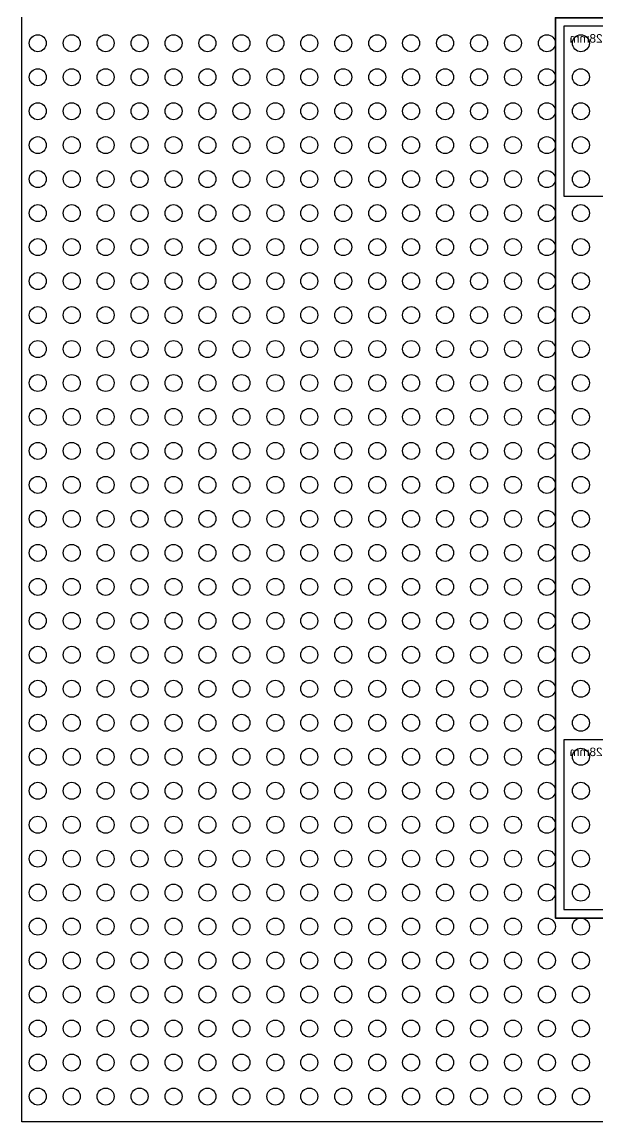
# Model space of a CAD drawing. Header units: millimetres. Extents: x 3609 to 3909, y -1651 to -1264.
# Drawn here: x 3608.9 to 3651.9, y -1388.9 to -1306.7 of the extents above; entities that cross this region are included whole.
import ezdxf

# ---------------------------------------------------------------- set-up
doc = ezdxf.new("R2010")
doc.units = ezdxf.units.MM
doc.header["$LTSCALE"] = 10
doc.header["$MEASUREMENT"] = 0
doc.layers.add('Component', color=210, linetype='Continuous')
doc.layers.add('VERO (SCREEN)', color=7, linetype='Continuous', true_color=0xd4d4d4)
doc.layers.add('VERO CUT', color=252, linetype='Continuous', lineweight=35)
doc.layers.add('Vero Grid', color=7, linetype='Continuous', true_color=0x3d3d3d, transparency=0.5)
doc.layers.get('VERO (SCREEN)').off()
doc.styles.get("Standard").update_dxf_attribs({"font": 'arial.ttf'})

# ---------------------------------------------------------------- blocks, each defined once
blk = doc.blocks.new('VERO BOARD - full length')
at = {"layer": 'Vero Grid'}
blk.add_lwpolyline([(-1.905, -298.88), (-1.905, 1.18), (97.79, 1.18), (97.79, -298.88)], close=True, dxfattribs=at)
for centre in [(0, 0), (2.54, 0), (5.08, 0), (7.62, 0), (10.16, 0), (12.7, 0), (15.24, 0), (17.78, 0), (20.32, 0), (22.86, 0), (25.4, 0), (27.94, 0), (30.48, 0), (33.02, 0), (35.56, 0), (38.1, 0), (40.64, 0), (43.18, 0), (45.72, 0), (48.26, 0), (50.8, 0), (53.34, 0), (55.88, 0), (58.42, 0), (60.96, 0), (63.5, 0), (66.04, 0), (68.58, 0), (71.12, 0), (73.66, 0), (76.2, 0), (78.74, 0), (0, -2.54), (2.54, -2.54), (5.08, -2.54), (7.62, -2.54), (10.16, -2.54), (12.7, -2.54), (15.24, -2.54), (17.78, -2.54), (20.32, -2.54), (22.86, -2.54), (25.4, -2.54), (27.94, -2.54), (30.48, -2.54), (33.02, -2.54), (35.56, -2.54), (38.1, -2.54), (40.64, -2.54), (43.18, -2.54), (45.72, -2.54), (48.26, -2.54), (50.8, -2.54), (53.34, -2.54), (55.88, -2.54), (58.42, -2.54), (60.96, -2.54), (63.5, -2.54), (66.04, -2.54), (68.58, -2.54), (71.12, -2.54), (73.66, -2.54), (76.2, -2.54), (78.74, -2.54), (0, -5.08), (2.54, -5.08), (5.08, -5.08), (7.62, -5.08), (10.16, -5.08), (12.7, -5.08), (15.24, -5.08), (17.78, -5.08), (20.32, -5.08), (22.86, -5.08), (25.4, -5.08), (27.94, -5.08), (30.48, -5.08), (33.02, -5.08), (35.56, -5.08), (38.1, -5.08), (40.64, -5.08), (43.18, -5.08), (45.72, -5.08), (48.26, -5.08), (50.8, -5.08), (53.34, -5.08), (55.88, -5.08), (58.42, -5.08), (60.96, -5.08), (63.5, -5.08), (66.04, -5.08), (68.58, -5.08), (71.12, -5.08), (73.66, -5.08), (76.2, -5.08), (78.74, -5.08), (0, -7.62), (2.54, -7.62), (5.08, -7.62), (7.62, -7.62), (10.16, -7.62), (12.7, -7.62), (15.24, -7.62), (17.78, -7.62), (20.32, -7.62), (22.86, -7.62), (25.4, -7.62), (27.94, -7.62), (30.48, -7.62), (33.02, -7.62), (35.56, -7.62), (38.1, -7.62), (40.64, -7.62), (43.18, -7.62), (45.72, -7.62), (48.26, -7.62), (50.8, -7.62), (53.34, -7.62), (55.88, -7.62), (58.42, -7.62), (60.96, -7.62), (63.5, -7.62), (66.04, -7.62), (68.58, -7.62), (71.12, -7.62), (73.66, -7.62), (76.2, -7.62), (78.74, -7.62), (0, -10.16), (2.54, -10.16), (5.08, -10.16), (7.62, -10.16), (10.16, -10.16), (12.7, -10.16), (15.24, -10.16), (17.78, -10.16), (20.32, -10.16), (22.86, -10.16), (25.4, -10.16), (27.94, -10.16), (30.48, -10.16), (33.02, -10.16), (35.56, -10.16), (38.1, -10.16), (40.64, -10.16), (43.18, -10.16), (45.72, -10.16), (48.26, -10.16), (50.8, -10.16), (53.34, -10.16), (55.88, -10.16), (58.42, -10.16), (60.96, -10.16), (63.5, -10.16), (66.04, -10.16), (68.58, -10.16), (71.12, -10.16), (73.66, -10.16), (76.2, -10.16), (78.74, -10.16), (0, -12.7), (2.54, -12.7), (5.08, -12.7), (7.62, -12.7), (10.16, -12.7), (12.7, -12.7), (15.24, -12.7), (17.78, -12.7), (20.32, -12.7), (22.86, -12.7), (25.4, -12.7), (27.94, -12.7), (30.48, -12.7), (33.02, -12.7), (35.56, -12.7), (38.1, -12.7), (40.64, -12.7), (43.18, -12.7), (45.72, -12.7), (48.26, -12.7), (50.8, -12.7), (53.34, -12.7), (55.88, -12.7), (58.42, -12.7), (60.96, -12.7), (63.5, -12.7), (66.04, -12.7), (68.58, -12.7), (71.12, -12.7), (73.66, -12.7), (76.2, -12.7), (78.74, -12.7), (0, -15.24), (2.54, -15.24), (5.08, -15.24), (7.62, -15.24), (10.16, -15.24), (12.7, -15.24), (15.24, -15.24), (17.78, -15.24), (20.32, -15.24), (22.86, -15.24), (25.4, -15.24), (27.94, -15.24), (30.48, -15.24), (33.02, -15.24), (35.56, -15.24), (38.1, -15.24), (40.64, -15.24), (43.18, -15.24), (45.72, -15.24), (48.26, -15.24), (50.8, -15.24), (53.34, -15.24), (55.88, -15.24), (58.42, -15.24), (60.96, -15.24), (63.5, -15.24), (66.04, -15.24), (68.58, -15.24), (71.12, -15.24), (73.66, -15.24), (76.2, -15.24), (78.74, -15.24), (0, -17.78), (2.54, -17.78), (5.08, -17.78), (7.62, -17.78), (10.16, -17.78), (12.7, -17.78), (15.24, -17.78), (17.78, -17.78), (20.32, -17.78), (22.86, -17.78), (25.4, -17.78), (27.94, -17.78), (30.48, -17.78), (33.02, -17.78), (35.56, -17.78), (38.1, -17.78), (40.64, -17.78), (43.18, -17.78), (45.72, -17.78), (48.26, -17.78), (50.8, -17.78), (53.34, -17.78), (55.88, -17.78), (58.42, -17.78), (60.96, -17.78), (63.5, -17.78), (66.04, -17.78), (68.58, -17.78), (71.12, -17.78), (73.66, -17.78), (76.2, -17.78), (78.74, -17.78), (0, -20.32), (2.54, -20.32), (5.08, -20.32), (7.62, -20.32), (10.16, -20.32), (12.7, -20.32), (15.24, -20.32), (17.78, -20.32), (20.32, -20.32), (22.86, -20.32), (25.4, -20.32), (27.94, -20.32), (30.48, -20.32), (33.02, -20.32), (35.56, -20.32), (38.1, -20.32), (40.64, -20.32), (43.18, -20.32), (45.72, -20.32), (48.26, -20.32), (50.8, -20.32), (53.34, -20.32), (55.88, -20.32), (58.42, -20.32), (60.96, -20.32), (63.5, -20.32), (66.04, -20.32), (68.58, -20.32), (71.12, -20.32), (73.66, -20.32), (76.2, -20.32), (78.74, -20.32), (0, -22.86), (2.54, -22.86), (5.08, -22.86), (7.62, -22.86), (10.16, -22.86), (12.7, -22.86), (15.24, -22.86), (17.78, -22.86), (20.32, -22.86), (22.86, -22.86), (25.4, -22.86), (27.94, -22.86), (30.48, -22.86), (33.02, -22.86), (35.56, -22.86), (38.1, -22.86), (40.64, -22.86), (43.18, -22.86), (45.72, -22.86), (48.26, -22.86), (50.8, -22.86), (53.34, -22.86), (55.88, -22.86), (58.42, -22.86), (60.96, -22.86), (63.5, -22.86), (66.04, -22.86), (68.58, -22.86), (71.12, -22.86), (73.66, -22.86), (76.2, -22.86), (78.74, -22.86), (0, -25.4), (2.54, -25.4), (5.08, -25.4), (7.62, -25.4), (10.16, -25.4), (12.7, -25.4), (15.24, -25.4), (17.78, -25.4), (20.32, -25.4), (22.86, -25.4), (25.4, -25.4), (27.94, -25.4), (30.48, -25.4), (33.02, -25.4), (35.56, -25.4), (38.1, -25.4), (40.64, -25.4), (43.18, -25.4), (45.72, -25.4), (48.26, -25.4), (50.8, -25.4), (53.34, -25.4), (55.88, -25.4), (58.42, -25.4), (60.96, -25.4), (63.5, -25.4), (66.04, -25.4), (68.58, -25.4), (71.12, -25.4), (73.66, -25.4), (76.2, -25.4), (78.74, -25.4), (0, -27.94), (2.54, -27.94), (5.08, -27.94), (7.62, -27.94), (10.16, -27.94), (12.7, -27.94), (15.24, -27.94), (17.78, -27.94), (20.32, -27.94), (22.86, -27.94), (25.4, -27.94), (27.94, -27.94), (30.48, -27.94), (33.02, -27.94), (35.56, -27.94), (38.1, -27.94), (40.64, -27.94), (43.18, -27.94), (45.72, -27.94), (48.26, -27.94), (50.8, -27.94), (53.34, -27.94), (55.88, -27.94), (58.42, -27.94), (60.96, -27.94), (63.5, -27.94), (66.04, -27.94), (68.58, -27.94), (71.12, -27.94), (73.66, -27.94), (76.2, -27.94), (78.74, -27.94), (0, -30.48), (2.54, -30.48), (5.08, -30.48), (7.62, -30.48), (10.16, -30.48), (12.7, -30.48), (15.24, -30.48), (17.78, -30.48), (20.32, -30.48), (22.86, -30.48), (25.4, -30.48), (27.94, -30.48), (30.48, -30.48), (33.02, -30.48), (35.56, -30.48), (38.1, -30.48), (40.64, -30.48), (43.18, -30.48), (45.72, -30.48), (48.26, -30.48), (50.8, -30.48), (53.34, -30.48), (55.88, -30.48), (58.42, -30.48), (60.96, -30.48), (63.5, -30.48), (66.04, -30.48), (68.58, -30.48), (71.12, -30.48), (73.66, -30.48), (76.2, -30.48), (78.74, -30.48), (0, -33.02), (2.54, -33.02), (5.08, -33.02), (7.62, -33.02), (10.16, -33.02), (12.7, -33.02), (15.24, -33.02), (17.78, -33.02), (20.32, -33.02), (22.86, -33.02), (25.4, -33.02), (27.94, -33.02), (30.48, -33.02), (33.02, -33.02), (35.56, -33.02), (38.1, -33.02), (40.64, -33.02), (43.18, -33.02), (45.72, -33.02), (48.26, -33.02), (50.8, -33.02), (53.34, -33.02), (55.88, -33.02), (58.42, -33.02), (60.96, -33.02), (63.5, -33.02), (66.04, -33.02), (68.58, -33.02), (71.12, -33.02), (73.66, -33.02), (76.2, -33.02), (78.74, -33.02), (0, -35.56), (2.54, -35.56), (5.08, -35.56), (7.62, -35.56), (10.16, -35.56), (12.7, -35.56), (15.24, -35.56), (17.78, -35.56), (20.32, -35.56), (22.86, -35.56), (25.4, -35.56), (27.94, -35.56), (30.48, -35.56), (33.02, -35.56), (35.56, -35.56), (38.1, -35.56), (40.64, -35.56), (43.18, -35.56), (45.72, -35.56), (48.26, -35.56), (50.8, -35.56), (53.34, -35.56), (55.88, -35.56), (58.42, -35.56), (60.96, -35.56), (63.5, -35.56), (66.04, -35.56), (68.58, -35.56), (71.12, -35.56), (73.66, -35.56), (76.2, -35.56), (78.74, -35.56), (0, -38.1), (2.54, -38.1), (5.08, -38.1), (7.62, -38.1), (10.16, -38.1), (12.7, -38.1), (15.24, -38.1), (17.78, -38.1), (20.32, -38.1), (22.86, -38.1), (25.4, -38.1), (27.94, -38.1), (30.48, -38.1), (33.02, -38.1), (35.56, -38.1), (38.1, -38.1), (40.64, -38.1), (43.18, -38.1), (45.72, -38.1), (48.26, -38.1), (50.8, -38.1), (53.34, -38.1), (55.88, -38.1), (58.42, -38.1), (60.96, -38.1), (63.5, -38.1), (66.04, -38.1), (68.58, -38.1), (71.12, -38.1), (73.66, -38.1), (76.2, -38.1), (78.74, -38.1), (0, -40.64), (2.54, -40.64), (5.08, -40.64), (7.62, -40.64), (10.16, -40.64), (12.7, -40.64), (15.24, -40.64), (17.78, -40.64), (20.32, -40.64), (22.86, -40.64), (25.4, -40.64), (27.94, -40.64), (30.48, -40.64), (33.02, -40.64), (35.56, -40.64), (38.1, -40.64), (40.64, -40.64), (43.18, -40.64), (45.72, -40.64), (48.26, -40.64), (50.8, -40.64), (53.34, -40.64), (55.88, -40.64), (58.42, -40.64), (60.96, -40.64), (63.5, -40.64), (66.04, -40.64), (68.58, -40.64), (71.12, -40.64), (73.66, -40.64), (76.2, -40.64), (78.74, -40.64)]:
    blk.add_circle(centre, 0.635, dxfattribs=at)
blk = doc.blocks.new('PCB support Pillar')
at = {"layer": 'Component'}
blk.add_lwpolyline([(0, 0), (12.7, 0), (12.7, -12.7), (0, -12.7)], close=True, dxfattribs=at)
blk.add_circle((6.35, -6.35), 1.59, dxfattribs=at)
at = {"layer": 'Component', "insert": (0.731, -0.588), "char_height": 0.635, "width": 17.08864, "attachment_point": 1}
blk.add_mtext('PCB Support Pillar %%C3.28mm\\PLCBSBM-3-01 ART\\P12.7 x 12.7 x 4.8mm\\PRS 220-771', dxfattribs=at)

msp = doc.modelspace()

# ---------------------------------------------------------------- linework, layer by layer
at = {"layer": 'VERO CUT'}
msp.add_lwpolyline([(3731.383, -1373.685), (3648.833, -1373.685), (3648.833, -1306.375), (3731.383, -1306.375)], close=True, dxfattribs=at)

# ---------------------------------------------------------------- block references
at = {"layer": 'VERO (SCREEN)', "rotation": 90}
msp.add_blockref('VERO BOARD - full length', (3610.098, -1387.02), dxfattribs=at)
at = {"layer": 'VERO CUT', "xscale": -1}
for p in [(3662.168, -1307.01), (3662.168, -1360.35)]:
    msp.add_blockref('PCB support Pillar', p, dxfattribs=at)

doc.saveas('drawing.dxf')
